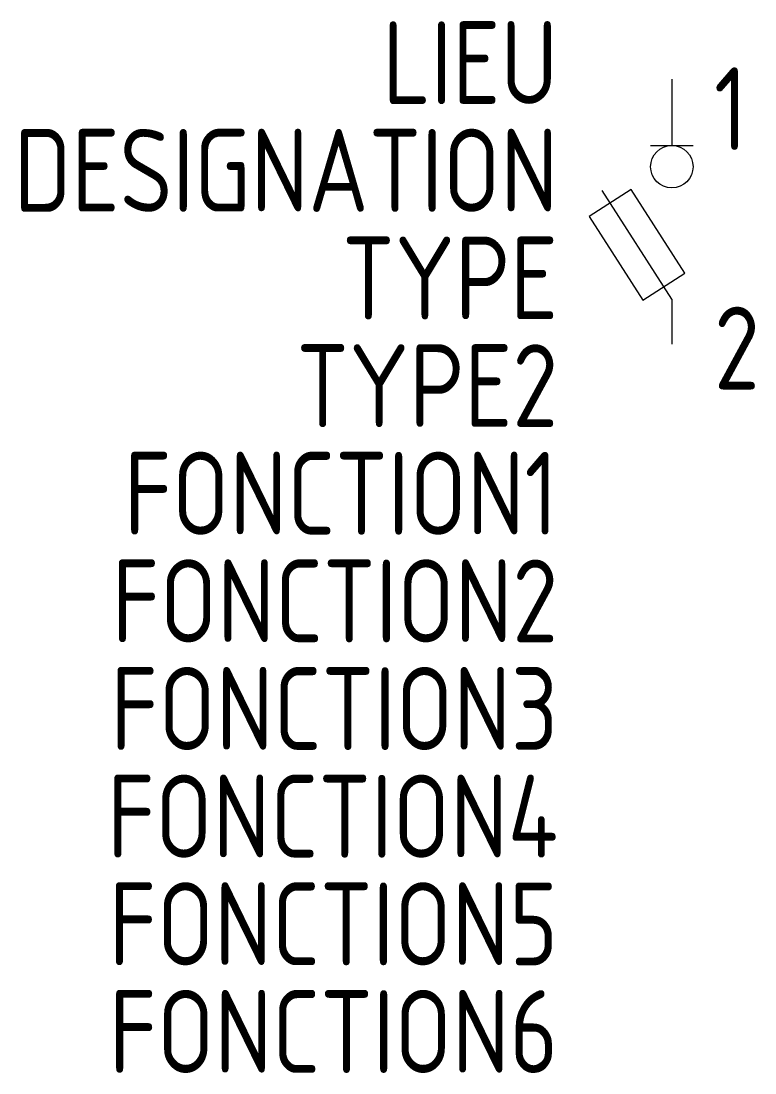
# Model space of a CAD drawing. Extents: x -19.7 to 2.5, y -30 to 1.8.
import ezdxf
from ezdxf.enums import TextEntityAlignment as Align

# ---------------------------------------------------------------- set-up
doc = ezdxf.new("R2010")
doc.units = 0
for name, color, linetype in [('SYMB_FIL', 3, 'Continuous'), ('SYMB_TXT_CONTACT', 2, 'Continuous'), ('SYMB_TXT_NOM', 3, 'Continuous')]:
    doc.layers.add(name, color=color, linetype=linetype)
doc.styles.add('NET2_5', font='isocp.shx', dxfattribs={"width": 0.9, "height": 2.5})

msp = doc.modelspace()

# ---------------------------------------------------------------- linework, layer by layer
at = {"layer": 'SYMB_FIL'}
for p, q in [((0, 0), (0, -2)), ((-0.64, -2), (0.64, -2)), ((0, -6.64), (-2.102, -3.355)), ((0, -6.64), (0, -8))]:
    msp.add_line(p, q, dxfattribs=at)
msp.add_lwpolyline([(-0.874, -6.666), (0.389, -5.857), (-1.228, -3.33), (-2.491, -4.139)], close=True, dxfattribs=at)
msp.add_circle((0, -2.64), 0.64, dxfattribs=at)

# ---------------------------------------------------------------- texts
at = {"layer": 'SYMB_TXT_CONTACT', "style": 'NET2_5', "width": 0.9, "flags": 8}
for tag, p, s in [('1', (1.275, -2.14), '1'), ('2', (1.275, -9.367), '2')]:
    msp.add_attdef(tag, p, s, height=2.5, dxfattribs=at)
at = {"layer": 'SYMB_TXT_NOM', "style": 'NET2_5', "width": 0.9, "flags": 8}
for tag, text, p in [('LIEU', '', (-3.435, -0.751)), ('DESIGNATION', 'F?', (-3.435, -4.001)), ('TYPE', '?A', (-3.435, -7.251)), ('TYPE2', '', (-3.435, -10.501)), ('FONCTION1', '', (-3.435, -13.751)), ('FONCTION2', '', (-3.435, -17.001)), ('FONCTION3', '', (-3.435, -20.251)), ('FONCTION4', '', (-3.435, -23.501)), ('FONCTION5', '', (-3.435, -26.751)), ('FONCTION6', '', (-3.435, -30.001))]:
    msp.add_attdef(tag, text=text, height=2.5, dxfattribs=at).set_placement(p, align=Align.RIGHT)

doc.saveas('drawing.dxf')
